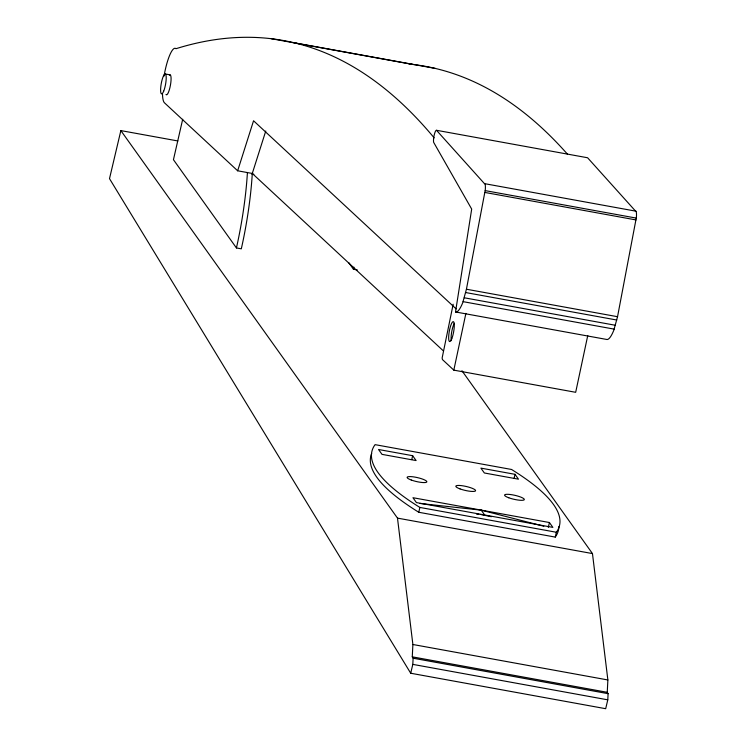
<?xml version="1.0" encoding="UTF-8"?>
<svg xmlns="http://www.w3.org/2000/svg" width="746" height="746" viewBox="0 0 746 746"><rect width="100%" height="100%" fill="white"/><g stroke="black" fill="none" stroke-linecap="round" stroke-linejoin="round"><path stroke-width="1.12" d="M410.71 673.237L412.808 664.378L413.116 658.205L412.277 656.844L412.883 644.497L397.487 518.116L120.861 130.597L109.503 178.648L410.71 673.237L605.687 708.7L607.785 699.841L608.093 693.668L607.253 692.307L607.869 679.96L592.464 553.579L461.933 370.715M455.517 311.959A33.617 7.246 -79.7 0 0 462.725 302.717L466.427 289.224L485.292 189.848A11.451 2.471 -79.7 0 0 485.161 184.43L436.485 130.28A6.518 1.408 -79.7 0 0 434.228 134.933A6.518 1.408 -79.7 0 0 433.64 142.318L471.686 209.085L455.517 311.959L606.629 339.439A33.617 7.246 -79.7 0 0 613.827 330.198L617.539 316.705L636.394 217.328A11.451 2.471 -79.7 0 0 636.273 211.911L587.596 157.76L436.485 130.28M453.167 304.247L442.126 358.043L442.462 359.591L453.82 370.137L575.679 392.303L587.755 335.551M453.82 370.137L465.896 313.385M182.695 119.276L173.445 159.7L236.435 247.942L241.312 248.828A111.975 24.142 -79.7 0 0 252.288 173.454L265.762 131.035M411.764 459.583L412.65 455.703L378.53 449.502L381.999 454.361L416.119 460.571L412.65 455.703M418.767 512.269L419.877 507.429A433.566 86.797 12.9 0 1 375.061 444.644L511.542 469.467A433.566 86.797 12.9 0 1 556.357 532.252L555.248 537.092L418.767 512.269A433.566 86.797 12.9 0 1 371.667 453.512M514.125 478.205L515.01 474.325L480.89 468.115L484.359 472.983L518.479 479.184L515.01 474.325M548.31 527.375L549.42 522.526L412.939 497.703L416.408 502.571L552.889 527.394L549.42 522.526M443.227 350.769L252.288 173.454L237.657 170.797L253.556 120.768L456.142 308.891M476.554 514.097L478.867 514.348M481.179 514.6L491.362 516.708M419.923 503.438L481.207 510.161L543.834 526.228M293.896 42.708L435.254 68.418M271.208 38.699L412.566 64.417M165.164 73.957L170.041 74.842M484.947 183.721L636.058 211.202M485.217 190.622L636.319 218.102M484.937 192.449L636.04 219.939M120.861 130.597L177.865 140.966M251.533 173.902L253.826 174.322M466.427 289.224L617.539 316.705M348.736 262.648L353.427 269.222L357.325 269.931M465.681 292.544L616.783 320.025M464.292 297.794L615.394 325.275M463.126 301.664L614.238 329.145M419.877 507.429L556.357 532.252M397.487 518.116L592.464 553.579M412.883 644.497L607.869 679.96M412.277 656.844L607.253 692.307M413.116 658.205L608.093 693.668M412.808 664.378L607.785 699.841M237.657 170.797L164.456 102.808A27.91 6.015 -79.7 0 1 162.479 93.754M481.207 510.161L484.648 514.982M247.411 172.568A111.975 24.142 -79.7 0 1 236.435 247.942M164.045 76.064A27.91 6.015 -79.7 0 1 175.963 48.704A4316.701 930.71 -79.7 0 1 434.172 137.889M409.125 64.035A4316.701 930.71 -79.7 0 1 567.482 154.198M169.417 75.141A10.146 2.191 -79.7 0 1 170.47 84.988A10.146 2.191 -79.7 0 1 166.004 94.444M353.893 267.124A111.975 24.142 -79.7 0 1 353.427 269.222M558.875 526.536A433.566 86.797 12.9 0 1 555.248 537.092M451.274 340.633A10.146 2.191 -79.7 0 1 454.333 323.326M451.768 338.787A10.146 2.191 -79.7 0 0 453.736 322.002A10.146 2.191 -79.7 0 0 448.887 334.049A10.146 2.191 -79.7 0 0 451.768 338.787M163.71 91.115A10.146 2.191 -79.7 0 0 165.677 74.339A10.146 2.191 -79.7 0 0 160.828 86.387A10.146 2.191 -79.7 0 0 163.71 91.115M460.04 488.91A10.146 2.033 12.9 0 0 475.575 490.784A10.146 2.033 12.9 0 0 461.513 485.637A10.146 2.033 12.9 0 0 460.04 488.91M508.781 497.778A10.146 2.033 12.9 0 0 524.317 499.652A10.146 2.033 12.9 0 0 510.255 494.505A10.146 2.033 12.9 0 0 508.781 497.778M411.298 480.042A10.146 2.033 12.9 0 0 426.833 481.925A10.146 2.033 12.9 0 0 412.762 476.778A10.146 2.033 12.9 0 0 411.298 480.042"/></g></svg>
